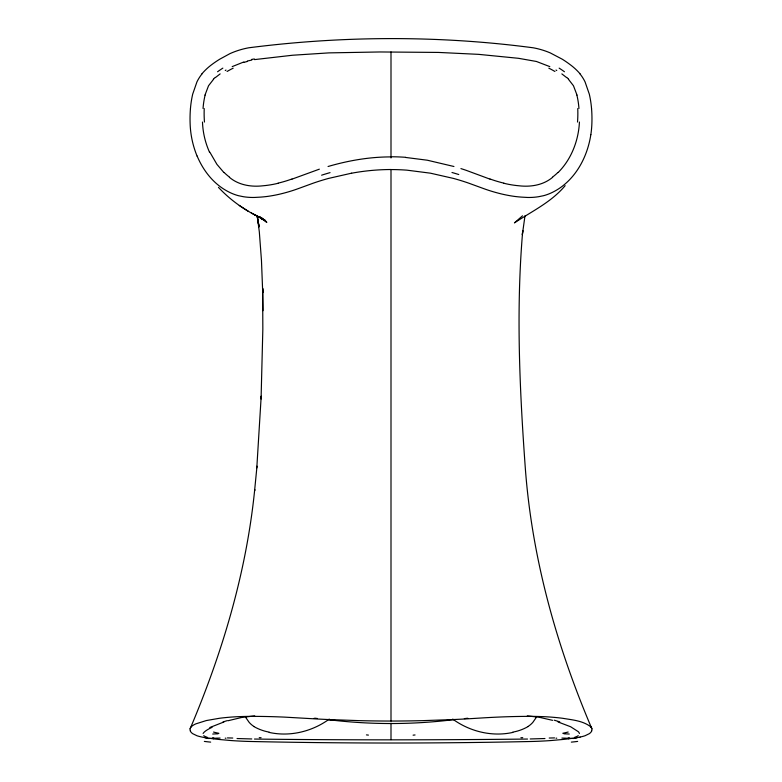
<?xml version="1.0" encoding="UTF-8"?>
<svg xmlns="http://www.w3.org/2000/svg" width="782" height="782" viewBox="0 0 782 782"><rect width="100%" height="100%" fill="white"/><g stroke="black" fill="none" stroke-linecap="round" stroke-linejoin="round"><path stroke-width="1.17" d="M256.799 467.929L261.198 396.2L261.071 399.006L262.84 329.124L262.644 288.49L262.723 292.722L261.471 260.543L259.321 231.843L257.2 215.783M256.995 466.17L254.58 490.842L254.717 489.493C246.447 572.17 222.499 652.452 190.124 728.746A146.879 22.981 0 0 0 190.427 731.219M524.996 215.803L522.337 234.747L522.757 230.524C515.954 309.389 519.561 388.752 525.269 467.568C531.877 557.771 556.461 645.766 591.876 728.746A146.703 22.952 0 0 1 591.573 731.219M590.84 134.651C587.8 154.357 578.436 173.78 562.434 186.145A59.686 55.718 0 0 1 558.475 188.931A58.836 54.926 0 0 1 552.551 192.294A47.272 44.134 0 0 1 545.269 195.207A41.788 39.012 0 0 1 543.373 195.735L538.534 196.722A57.203 53.401 0 0 1 527.674 197.465L521.731 197.132A115.99 108.278 0 0 1 513.852 196.321A128.395 119.861 0 0 1 498.369 193.174A153.018 142.852 0 0 1 483.325 188.482L468.555 183.096A225.842 210.847 0 0 0 453.511 178.433L430.403 173.174L406.845 170.153A199.791 186.527 0 0 0 391 169.567L391 721.043A204.034 31.915 0 0 1 359.417 720.642L328.489 719.548A225.392 35.258 0 0 1 313.445 718.775L284.589 717.123A130.995 20.488 0 0 0 268.148 716.556A116.127 18.162 0 0 0 260.269 716.42L254.326 716.361A54.984 8.602 0 0 0 251.354 716.361A57.751 9.032 0 0 0 243.466 716.488L238.627 716.654A41.847 6.549 0 0 0 235.793 716.791A47.272 7.39 0 0 0 229.449 717.231A59.012 9.228 0 0 0 219.566 718.257L206.321 720.554L195.783 723.878A106.557 16.666 0 0 0 190.173 728.746M204.992 95.081L208.53 85.756L213.564 79.265M536.266 717.456L532.894 722.294A23.206 23.157 89.9 0 1 529.981 725.09L528.212 726.4M522.493 215.822L514.448 222.88C531.858 211.306 551.437 202.108 565.151 185.666M558.074 172.568C568.925 161.747 575.689 147.26 578.299 132.256A90.81 83.83 -22.2 0 0 579.423 122.041M215.412 77.565L220.143 73.899M330.219 720.476L331.079 719.821M552.61 177.319C543.334 185.119 530.822 187.152 519.082 185.793A99.451 98.131 -23.3 0 1 503.852 183.271M329.29 719.088C312.233 731.551 289.927 737.015 269.174 732.421M225.255 70.527L226.008 70.067M232.195 66.617L243.847 61.964M209.801 727.524L223.906 721.982M577.048 737.729L573.489 738.482L568.455 738.286M292.048 179.127L319.349 169.166M328.059 166.498C348.489 160.545 369.681 156.869 391 156.908L391 157.954M227.953 720.75L242.137 717.377L254.717 715.911M247.347 61.016L251.794 60.077M512.826 732.421C492.073 737.015 469.767 731.551 452.71 719.088M351.597 173.174L328.489 178.433A225.255 210.29 0 0 0 313.445 183.096L298.665 188.482A153.047 142.881 0 0 1 283.641 193.183A128.385 119.861 0 0 1 268.148 196.321A116.01 108.307 0 0 1 260.269 197.132L254.326 197.455A57.194 53.401 0 0 1 243.466 196.722L238.627 195.735A41.847 39.061 0 0 1 236.731 195.197A47.272 44.134 0 0 1 229.449 192.284A58.836 54.926 0 0 1 223.525 188.931A59.637 55.678 0 0 1 219.566 186.145C209.508 178.433 202.039 167.71 197.142 156.087M254.492 59.608L292.536 55.239L328.948 52.883L380.042 51.964L438.458 52.423L478.555 54.349L518.486 58.308L536.403 61.465L549.805 66.617M453.951 719.616C412.153 724.826 369.857 724.836 328.049 719.616M466.121 718.423L467.841 718.257M213.535 738.286L208.501 738.482L204.943 737.729M215.382 738.188L220.123 738.081M556.012 738.208L556.755 738.179M530.216 738.961L544.956 738.531M527.527 739.049C436.522 740.046 345.468 740.153 254.463 739.049M561.877 738.081L566.608 738.188M237.034 738.531L251.775 738.961M225.236 738.179L225.988 738.208M527.293 715.911L538.994 717.221L552.62 720.349M405.594 157.446L427.314 160.212L453.941 166.498M314.159 718.257L315.879 718.423M558.094 721.982L570.655 726.761L578.348 731.708A90.487 13.832 8.9 0 1 579.413 733.565M489.952 179.127L466.111 170.3A211.883 166.175 12.8 0 0 460.921 168.599M251.384 213.036L260.67 217.826C244.874 210.378 230.387 200.163 218.471 187.367M254.209 214.473L265.655 220.641L259.663 217.318L266.828 222.381L261.892 217.855M555.992 70.067L556.745 70.527M239.263 205.441L248.549 211.463M253.788 726.4L252.019 725.1A23.206 23.157 -89.9 0 1 249.106 722.294L245.734 717.456M561.857 73.899L566.588 77.565M229.4 177.319C238.666 185.119 251.188 187.152 262.918 185.793A99.461 98.141 23.3 0 0 278.148 183.281M590.84 726.889C582.883 720.623 572.101 719.909 562.434 718.257A59.021 9.237 0 0 0 552.551 717.231A47.272 7.4 0 0 0 546.207 716.791A41.788 6.539 0 0 0 543.373 716.654L538.534 716.488A57.751 9.032 0 0 0 530.646 716.361A54.994 8.602 0 0 0 527.674 716.361L521.731 716.42A115.971 18.142 0 0 0 513.852 716.556A128.385 20.088 0 0 0 498.369 717.084A153.018 23.939 0 0 0 483.335 717.866L468.555 718.775A225.421 35.268 0 0 1 453.511 719.548L422.593 720.642A204.034 31.915 0 0 1 391 721.043M568.436 79.265L573.47 85.756L577.008 95.081M223.926 172.568L216.937 164.376L209.83 152.138M259.956 216.682L262.117 219.283L260.758 217.328M259.038 226.751L257.161 216.018L259.038 226.751L257.796 219.283M262.644 288.49L262.977 310.689M391 51.944L391 156.429M391 723.242L391 739.616M528.251 726.478A46.979 46.646 -56.8 0 1 512.777 732.128M536.413 716.723A43.069 42.697 -39.3 0 1 536.061 717.338M269.223 732.128A46.979 46.646 56.8 0 1 253.749 726.478M245.939 717.338A43.069 42.697 39.3 0 1 245.587 716.723M548.827 68.181A85.854 76.284 -0.2 0 1 554.927 71.485M559.15 68.132A84.221 62.687 14.3 0 1 564.448 71.758M566.745 77.447A42.824 33.782 9.1 0 1 568.592 79.168M576.891 95.111A96.088 88.395 -27.2 0 1 578.954 108.444M577.751 108.59A125.208 114.27 -32.4 0 1 577.527 122.051M557.928 172.431A51.886 48.103 -23.7 0 1 552.473 177.152M503.891 183.144A125.619 123.81 -21.6 0 1 490.001 178.98M451.986 172.49A251.55 201.091 12.5 0 1 458.76 174.523M391 156.771A198.081 198.042 9.8 0 1 405.604 157.309M413.092 735.168A251.423 6.412 -6.1 0 1 415.047 734.963M464.352 718.609A211.678 28.944 -8 0 1 466.082 718.443M554.233 720.193A51.993 9.648 8 0 1 559.756 721.913M568.162 732.02A124.524 19.745 3.5 0 1 562.776 733.272M578.26 735.657A95.619 14.711 9 0 1 574.78 737.26M567.752 737.895A43.039 6.627 -6.7 0 1 569.579 738.013M563.959 733.829A83.674 24.115 -14.3 0 1 569.276 734.044M577.654 741.404A86.098 11.398 3.2 0 1 571.339 742.118M549.218 738.032A66.959 2.512 -2.7 0 1 554.565 737.905M522.738 737.661A118.649 3.138 -1.4 0 1 520.91 737.709M251.648 59.432A118.884 105.502 -2.7 0 1 254.355 58.953M244.004 62.374A57.585 49.051 -4 0 1 247.474 61.446M227.073 71.485A85.952 76.372 0.2 0 1 233.173 68.19M217.562 71.758A84.173 62.648 -14.3 0 1 222.85 68.132M213.408 79.168A42.863 33.812 -9.1 0 1 215.255 77.447M203.046 108.454A96.108 88.415 27.1 0 1 205.099 95.111M204.454 122.051A125.57 114.622 32.3 0 1 204.229 108.59M209.527 152.236A87.633 80.957 21.6 0 1 202.499 122.041M229.527 177.152A51.905 48.122 23.7 0 1 224.072 172.431M291.999 178.98A125.619 123.81 21.6 0 1 278.109 183.144M321.607 175.188A251.413 200.818 -12.5 0 1 330.063 172.626M366.435 734.894A250.299 6.53 6.1 0 1 368.41 735.1M315.733 718.335A214.786 29.1 8 0 1 317.463 718.502M223.026 721.952A52.296 9.237 -8.4 0 1 227.093 720.691M203.115 733.477A87.418 13.011 -9.6 0 1 212.069 727.319M218.901 733.311A124.915 19.804 -3.6 0 1 213.545 732.06M207.191 737.26A95.619 14.711 -9 0 1 203.721 735.657M212.411 738.013A43.02 6.637 6.8 0 1 214.239 737.885M212.704 734.044A83.664 24.115 14.3 0 1 218.022 733.819M210.661 742.118A86.098 11.398 -3.2 0 1 204.346 741.404M227.435 737.905A66.939 2.512 2.7 0 1 232.772 738.042M261.08 737.709A118.493 3.128 1.4 0 1 259.243 737.661M580.088 73.84A61.719 57.614 0 0 0 569.482 64.144A108.209 101.015 0 0 0 562.297 59.227L550.215 52.883A77.066 71.944 0 0 0 533.265 47.8C439.122 35.337 342.887 35.728 248.735 47.79A78.18 72.99 0 0 0 229.967 53.626L219.703 59.217A107.975 100.8 0 0 0 212.469 64.095A61.719 57.614 0 0 0 201.912 73.84M580 73.909A46.246 43.176 0 0 1 585.044 81.846L589.315 94.153A115.013 107.378 0 0 1 591.563 108.796M591.573 108.796A146.693 136.948 0 0 1 591.876 123.585A109.92 102.618 0 0 1 590.84 134.651M351.607 173.213A206.37 192.665 0 0 1 391 169.518M590.84 726.889A109.93 17.194 0 0 1 591.876 728.746M591.563 731.219A115.022 17.996 0 0 1 589.315 733.672L585.053 735.735A46.334 7.243 0 0 1 580 737.064M580.088 737.084A61.71 9.658 0 0 1 568.7 738.794M568.749 738.804A107.984 16.891 0 0 1 562.297 739.528L552.004 740.456A76.734 12.004 0 0 1 547.478 740.779A78.366 12.258 0 0 1 533.265 741.444C438.438 743.555 343.562 743.535 248.735 741.444A78.366 12.258 0 0 1 234.502 740.779A76.763 12.013 0 0 1 229.996 740.456L219.693 739.528A107.965 16.891 0 0 1 213.251 738.804M202 73.909A46.246 43.176 0 0 0 196.956 81.846L192.685 94.153A115.042 107.408 0 0 0 190.437 108.796M190.427 108.796A146.86 137.104 0 0 0 190.124 123.595A106.049 99.001 0 0 0 197.093 156.107M190.437 731.219A115.042 17.996 0 0 0 192.685 733.672L196.947 735.735A46.246 7.234 0 0 0 202.606 737.191A61.719 9.658 0 0 0 213.3 738.794"/></g></svg>
